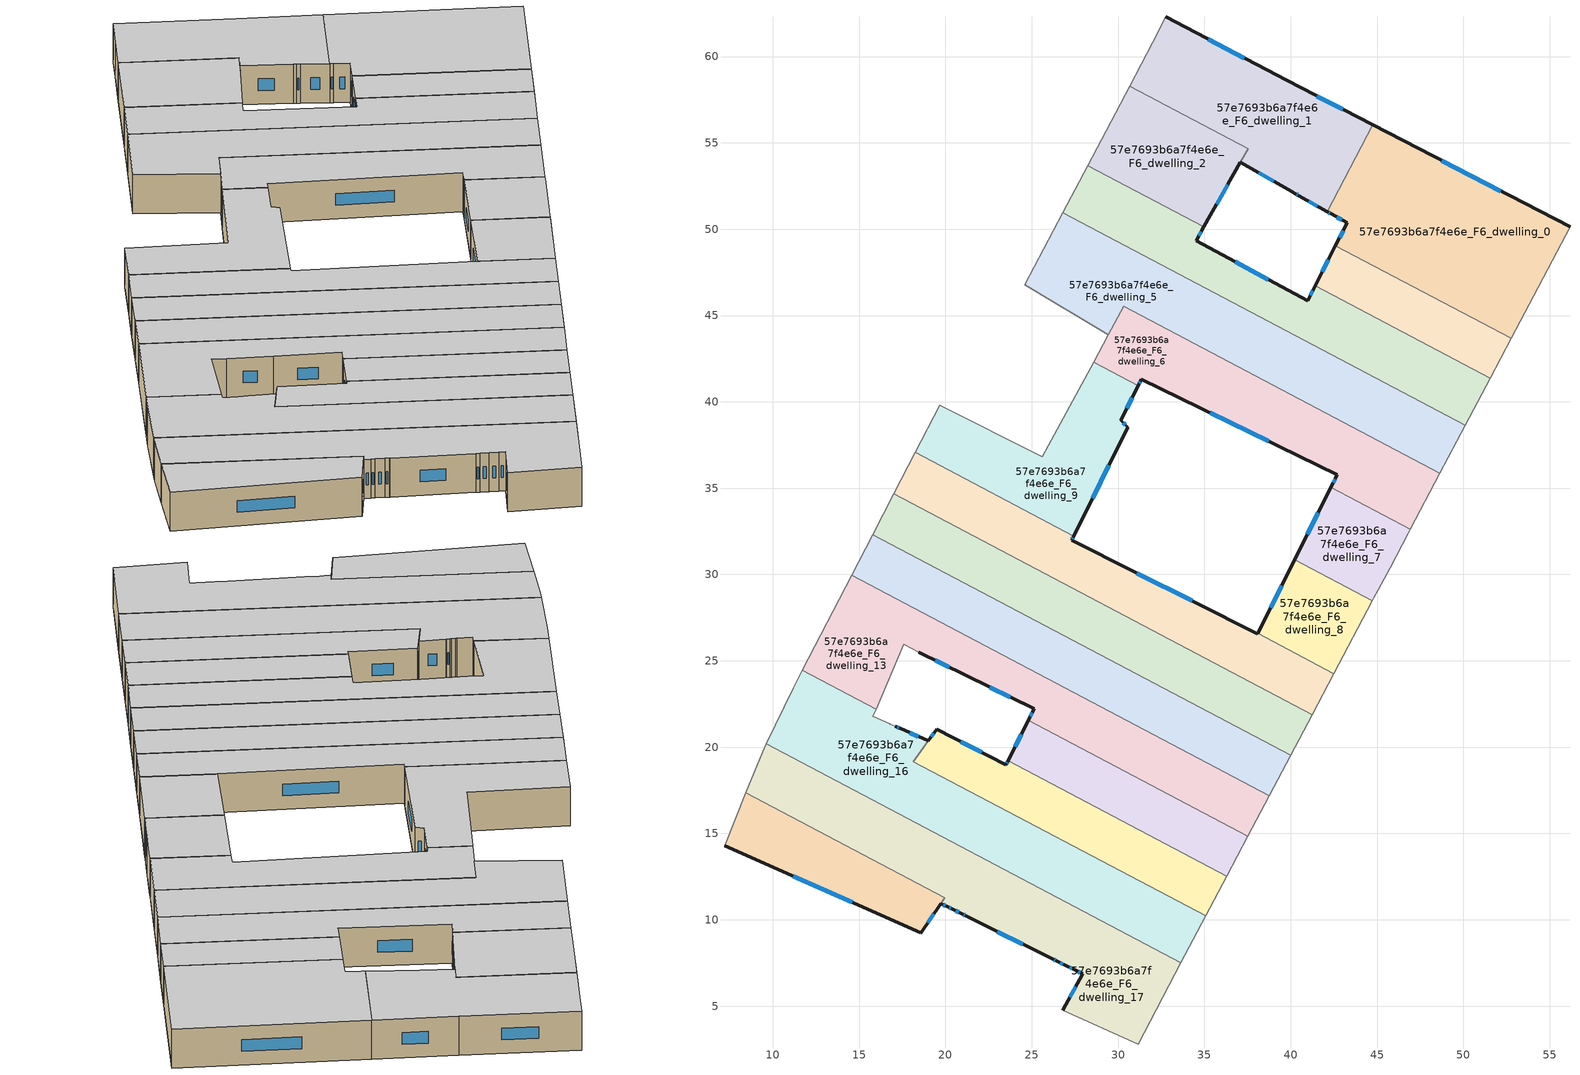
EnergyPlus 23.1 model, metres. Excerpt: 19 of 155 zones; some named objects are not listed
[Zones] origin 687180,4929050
57e7693b6a7f4e6e_F6_dwelling_0
 floor to 57e7693b6a7f4e6e_F5_dwelling_0 (EU_floor_Construction): 56.18,50.13 52.76,43.67 42.59,49.04 43.27,50.36 42.35,50.88 42.12,51.01 44.75,56.04 z18
 wall outside (EU_wall_Construction): 42.12,51.01 42.35,50.88 43.27,50.36 42.59,49.04 / 56.18,50.13 44.75,56.04 z18:21
 wall to 57e7693b6a7f4e6e_F6_dwelling_1 (EU_wall_Construction): 44.75,56.04 42.12,51.01 z18:21
 wall adiabatic (EU_wall_Construction): 52.76,43.67 56.18,50.13 z18:21
 wall to 57e7693b6a7f4e6e_F6_dwelling_3 (EU_wall_Construction): 42.59,49.04 52.76,43.67 z18:21
 window (EU_Window_Construction): 42.2,50.96 42.27,50.93 / 52.17,52.2 48.76,53.97 / 43.03,49.9 42.83,49.5 / 42.67,50.7 42.94,50.54 z19.05:19.95
 ceiling to 57e7693b6a7f4e6e_F7_dwelling_0 (EU_floor_Construction): 52.76,43.67 56.18,50.13 44.75,56.04 42.12,51.01 42.35,50.88 43.27,50.36 42.59,49.04 z21
57e7693b6a7f4e6e_F6_dwelling_1
 floor to 57e7693b6a7f4e6e_F5_dwelling_1 (EU_floor_Construction): 39.78,58.61 44.75,56.04 42.12,51.01 40.47,51.95 40.27,52.07 40.12,52.15 40.08,52.17 37.08,53.87 37.53,54.66 30.68,58.28 32.02,60.81 32.78,62.29 z18
 wall outside (EU_wall_Construction): 37.08,53.87 40.08,52.17 40.12,52.15 40.27,52.07 40.47,51.95 42.12,51.01 / 44.75,56.04 39.78,58.61 32.78,62.29 z18:21
 wall adiabatic (EU_wall_Construction): 32.78,62.29 32.02,60.81 30.68,58.28 z18:21
 wall to 57e7693b6a7f4e6e_F6_dwelling_2 (EU_wall_Construction): 30.68,58.28 37.53,54.66 37.08,53.87 z18:21
 window (EU_Window_Construction): 40.34,52.02 40.4,51.99 / 38.14,53.28 39.03,52.77 / 37.32,59.9 35.23,61 / 43.01,56.94 41.52,57.71 / 41.05,51.62 41.55,51.34 z19.05:19.95
 ceiling to 57e7693b6a7f4e6e_F7_dwelling_1 (EU_floor_Construction): 42.12,51.01 44.75,56.04 39.78,58.61 32.78,62.29 32.02,60.81 30.68,58.28 37.53,54.66 37.08,53.87 40.08,52.17 40.12,52.15 40.27,52.07 40.47,51.95 z21
57e7693b6a7f4e6e_F6_dwelling_10
 floor to 57e7693b6a7f4e6e_F5_dwelling_10 (EU_floor_Construction): 38.08,26.59 42.5,24.26 41.24,21.89 17.02,34.68 18.25,37.07 27.43,32.22 27.31,31.97 38.07,26.57 z18
 wall outside (EU_wall_Construction): 38.08,26.59 38.07,26.57 27.31,31.97 27.43,32.22 z18:21
 wall adiabatic (EU_wall_Construction): 41.24,21.89 42.5,24.26 / 18.25,37.07 17.02,34.68 z18:21
 wall to 57e7693b6a7f4e6e_F6_dwelling_11 (EU_wall_Construction): 17.02,34.68 41.24,21.89 z18:21
 wall to 57e7693b6a7f4e6e_F6_dwelling_9 (EU_wall_Construction): 27.43,32.22 18.25,37.07 z18:21
 wall to 57e7693b6a7f4e6e_F6_dwelling_8 (EU_wall_Construction): 42.5,24.26 38.08,26.59 z18:21
 window (EU_Window_Construction): 34.3,28.47 31.08,30.08 / 27.35,32.06 27.38,32.13 z19.05:19.95
 ceiling to 57e7693b6a7f4e6e_F7_dwelling_10 (EU_floor_Construction): 41.24,21.89 42.5,24.26 38.08,26.59 38.07,26.57 27.31,31.97 27.43,32.22 18.25,37.07 17.02,34.68 z21
57e7693b6a7f4e6e_F6_dwelling_11
 floor to 57e7693b6a7f4e6e_F5_dwelling_11 (EU_floor_Construction): 41.24,21.89 40,19.53 15.79,32.31 17.02,34.68 z18
 wall to 57e7693b6a7f4e6e_F6_dwelling_12 (EU_wall_Construction): 15.79,32.31 40,19.53 z18:21
 wall adiabatic (EU_wall_Construction): 17.02,34.68 15.79,32.31 / 40,19.53 41.24,21.89 z18:21
 ceiling to 57e7693b6a7f4e6e_F7_dwelling_11 (EU_floor_Construction): 40,19.53 41.24,21.89 17.02,34.68 15.79,32.31 z21
57e7693b6a7f4e6e_F6_dwelling_12
 floor to 57e7693b6a7f4e6e_F5_dwelling_12 (EU_floor_Construction): 40,19.53 38.75,17.17 14.56,29.95 15.79,32.31 z18
 wall to 57e7693b6a7f4e6e_F6_dwelling_13 (EU_wall_Construction): 14.56,29.95 38.75,17.17 z18:21
 wall adiabatic (EU_wall_Construction): 15.79,32.31 14.56,29.95 / 38.75,17.17 40,19.53 z18:21
 ceiling to 57e7693b6a7f4e6e_F7_dwelling_12 (EU_floor_Construction): 38.75,17.17 40,19.53 15.79,32.31 14.56,29.95 z21
57e7693b6a7f4e6e_F6_dwelling_13
 floor to 57e7693b6a7f4e6e_F5_dwelling_13 (EU_floor_Construction): 38.75,17.17 37.52,14.84 24.81,21.55 25.15,22.21 21.18,24.16 18.46,25.5 17.58,25.96 15.98,22.2 11.72,24.46 14.56,29.95 z18
 wall outside (EU_wall_Construction): 18.46,25.5 21.18,24.16 25.15,22.21 24.81,21.55 z18:21
 wall adiabatic (EU_wall_Construction): 37.52,14.84 38.75,17.17 / 15.98,22.2 17.58,25.96 18.46,25.5 / 14.56,29.95 11.72,24.46 z18:21
 wall to 57e7693b6a7f4e6e_F6_dwelling_14 (EU_wall_Construction): 24.81,21.55 37.52,14.84 z18:21
 wall to 57e7693b6a7f4e6e_F6_dwelling_16 (EU_wall_Construction): 11.72,24.46 15.98,22.2 z18:21
 window (EU_Window_Construction): 25.03,21.98 24.93,21.79 / 22.57,23.48 23.75,22.9 / 19.42,25.03 20.22,24.63 z19.05:19.95
 ceiling to 57e7693b6a7f4e6e_F7_dwelling_13 (EU_floor_Construction): 37.52,14.84 38.75,17.17 14.56,29.95 11.72,24.46 15.98,22.2 17.58,25.96 18.46,25.5 21.18,24.16 25.15,22.21 24.81,21.55 z21
57e7693b6a7f4e6e_F6_dwelling_14
 floor to 57e7693b6a7f4e6e_F5_dwelling_14 (EU_floor_Construction): 37.52,14.84 36.3,12.53 23.63,19.22 24.81,21.55 z18
 wall outside (EU_wall_Construction): 24.81,21.55 23.63,19.22 z18:21
 wall adiabatic (EU_wall_Construction): 36.3,12.53 37.52,14.84 z18:21
 wall to 57e7693b6a7f4e6e_F6_dwelling_15 (EU_wall_Construction): 23.63,19.22 36.3,12.53 z18:21
 window (EU_Window_Construction): 24.4,20.73 24.04,20.04 z19.05:19.95
 ceiling to 57e7693b6a7f4e6e_F7_dwelling_14 (EU_floor_Construction): 36.3,12.53 37.52,14.84 24.81,21.55 23.63,19.22 z21
57e7693b6a7f4e6e_F6_dwelling_15
 floor to 57e7693b6a7f4e6e_F5_dwelling_15 (EU_floor_Construction): 36.3,12.53 35.08,10.22 18.14,19.17 19,20.37 19.48,21.04 23.51,18.97 23.63,19.22 z18
 wall outside (EU_wall_Construction): 23.63,19.22 23.51,18.97 19.48,21.04 19,20.37 z18:21
 wall adiabatic (EU_wall_Construction): 35.08,10.22 36.3,12.53 z18:21
 wall to 57e7693b6a7f4e6e_F6_dwelling_16 (EU_wall_Construction): 19,20.36 18.14,19.17 35.08,10.22 z18:21
 window (EU_Window_Construction): 19.31,20.81 19.17,20.61 / 22.1,19.7 20.89,20.32 / 23.58,19.13 23.55,19.06 z19.05:19.95
 ceiling to 57e7693b6a7f4e6e_F7_dwelling_15 (EU_floor_Construction): 35.08,10.22 36.3,12.53 23.63,19.22 23.51,18.97 19.48,21.04 19,20.37 18.14,19.17 z21
57e7693b6a7f4e6e_F6_dwelling_16
 floor to 57e7693b6a7f4e6e_F5_dwelling_16 (EU_floor_Construction): 35.08,10.22 33.64,7.51 9.64,20.19 11.18,23.4 11.72,24.46 15.98,22.2 15.81,21.78 16.76,21.36 16.8,21.34 16.82,21.33 17.09,21.21 17.15,21.19 17.36,21.09 17.38,21.08 18.99,20.36 18.14,19.17 z18
 wall outside (EU_wall_Construction): 18.99,20.36 17.38,21.08 17.36,21.09 17.15,21.19 17.09,21.21 z18:21
 wall adiabatic (EU_wall_Construction): 17.09,21.21 16.82,21.33 16.8,21.34 16.76,21.36 15.81,21.78 15.98,22.2 / 33.64,7.51 35.08,10.22 / 11.72,24.46 11.18,23.4 9.64,20.19 z18:21
 wall to 57e7693b6a7f4e6e_F6_dwelling_17 (EU_wall_Construction): 9.64,20.19 33.64,7.51 z18:21
 window (EU_Window_Construction): 17.29,21.12 17.22,21.15 / 18.43,20.62 17.95,20.83 z19.05:19.95
 ceiling to 57e7693b6a7f4e6e_F7_dwelling_16 (EU_floor_Construction): 33.64,7.51 35.08,10.22 18.14,19.17 18.99,20.36 17.38,21.08 17.36,21.09 17.15,21.19 17.09,21.21 16.82,21.33 16.8,21.34 16.76,21.36 15.81,21.78 15.98,22.2 11.72,24.46 11.18,23.4 9.64,20.19 z21
57e7693b6a7f4e6e_F6_dwelling_17
 floor to 57e7693b6a7f4e6e_F5_dwelling_17 (EU_floor_Construction): 33.64,7.51 31.16,2.8 26.79,4.76 27.94,6.87 27.54,7.08 27,7.34 26.99,7.35 26.46,7.61 26.2,7.74 21.29,10.17 21.23,10.21 20.95,10.34 20.41,10.61 20.14,10.74 19.73,10.94 18.58,9.24 19.95,11.28 8.45,17.36 9.42,19.73 9.64,20.19 z18
 wall outside (EU_wall_Construction): 18.58,9.24 19.73,10.94 20.14,10.74 20.41,10.61 20.95,10.34 21.23,10.21 21.29,10.17 26.2,7.74 26.46,7.61 26.99,7.35 27,7.34 27.54,7.08 27.94,6.87 26.79,4.76 z18:21
 wall to 57e7693b6a7f4e6e_F6_dwelling_18 (EU_wall_Construction): 8.45,17.36 19.95,11.28 18.58,9.24 z18:21
 wall adiabatic (EU_wall_Construction): 9.64,20.19 9.42,19.73 8.45,17.36 / 26.79,4.76 31.16,2.8 33.64,7.51 z18:21
 window (EU_Window_Construction): 27.54,6.13 27.19,5.5 / 27.68,7 27.8,6.94 / 27.19,7.25 27.35,7.17 / 26.65,7.52 26.81,7.44 / 26.29,7.69 26.37,7.65 / 23.01,9.32 24.47,8.59 / 21.05,10.29 21.13,10.25 / 20.6,10.51 20.76,10.43 / 20.24,10.7 20.32,10.66 / 19.88,10.87 20,10.81 / 18.99,9.83 19.33,10.34 z19.05:19.95
 ceiling to 57e7693b6a7f4e6e_F7_dwelling_17 (EU_floor_Construction): 31.16,2.8 33.64,7.51 9.64,20.19 9.42,19.73 8.45,17.36 19.95,11.28 18.58,9.24 19.73,10.94 20.14,10.74 20.41,10.61 20.95,10.34 21.23,10.21 21.29,10.17 26.2,7.74 26.46,7.61 26.99,7.35 27,7.34 27.54,7.08 27.94,6.87 26.79,4.76 z21
57e7693b6a7f4e6e_F6_dwelling_18
 floor to 57e7693b6a7f4e6e_F5_dwelling_18 (EU_floor_Construction): 19.95,11.28 18.58,9.24 7.21,14.3 8.45,17.36 z18
 wall outside (EU_wall_Construction): 7.21,14.3 18.58,9.24 z18:21
 wall adiabatic (EU_wall_Construction): 8.45,17.36 7.21,14.3 z18:21
 window (EU_Window_Construction): 11.19,12.53 14.59,11.01 z19.05:19.95
 ceiling to 57e7693b6a7f4e6e_F7_dwelling_18 (EU_floor_Construction): 18.58,9.24 19.95,11.28 8.45,17.36 7.21,14.3 z21
57e7693b6a7f4e6e_F6_dwelling_2
 floor to 57e7693b6a7f4e6e_F5_dwelling_2 (EU_floor_Construction): 37.53,54.66 34.96,50.13 28.25,53.68 30.68,58.28 z18
 wall outside (EU_wall_Construction): 34.96,50.13 37.08,53.87 z18:21
 wall adiabatic (EU_wall_Construction): 30.68,58.28 28.25,53.68 z18:21
 wall to 57e7693b6a7f4e6e_F6_dwelling_4 (EU_wall_Construction): 28.25,53.68 34.96,50.13 z18:21
 window (EU_Window_Construction): 35.71,51.44 36.34,52.56 z19.05:19.95
 ceiling to 57e7693b6a7f4e6e_F7_dwelling_2 (EU_floor_Construction): 34.96,50.13 37.53,54.66 30.68,58.28 28.25,53.68 z21
57e7693b6a7f4e6e_F6_dwelling_3
 floor to 57e7693b6a7f4e6e_F5_dwelling_3 (EU_floor_Construction): 52.76,43.67 51.55,41.38 41.42,46.72 42.59,49.04 z18
 wall outside (EU_wall_Construction): 42.59,49.04 41.42,46.72 z18:21
 wall adiabatic (EU_wall_Construction): 51.55,41.38 52.76,43.67 z18:21
 wall to 57e7693b6a7f4e6e_F6_dwelling_4 (EU_wall_Construction): 41.42,46.72 51.55,41.38 z18:21
 window (EU_Window_Construction): 42.18,48.23 41.83,47.54 z19.05:19.95
 ceiling to 57e7693b6a7f4e6e_F7_dwelling_3 (EU_floor_Construction): 51.55,41.38 52.76,43.67 42.59,49.04 41.42,46.72 z21
57e7693b6a7f4e6e_F6_dwelling_4
 floor to 57e7693b6a7f4e6e_F5_dwelling_4 (EU_floor_Construction): 41.42,46.72 51.55,41.38 50.1,38.63 26.8,50.94 28.25,53.68 34.96,50.13 34.52,49.34 40.97,45.85 z18
 wall outside (EU_wall_Construction): 41.42,46.72 40.97,45.85 34.52,49.34 34.96,50.13 z18:21
 wall adiabatic (EU_wall_Construction): 50.1,38.63 51.55,41.38 / 28.25,53.68 26.8,50.94 z18:21
 wall to 57e7693b6a7f4e6e_F6_dwelling_5 (EU_wall_Construction): 26.8,50.94 50.1,38.63 z18:21
 window (EU_Window_Construction): 38.71,47.08 36.78,48.12 / 41.26,46.42 41.13,46.16 / 34.67,49.62 34.81,49.86 z19.05:19.95
 ceiling to 57e7693b6a7f4e6e_F7_dwelling_4 (EU_floor_Construction): 50.1,38.63 51.55,41.38 41.42,46.72 40.97,45.85 34.52,49.34 34.96,50.13 28.25,53.68 26.8,50.94 z21
57e7693b6a7f4e6e_F6_dwelling_5
 floor to 57e7693b6a7f4e6e_F5_dwelling_5 (EU_floor_Construction): 50.1,38.63 48.64,35.87 30.32,45.54 29.44,43.89 24.6,46.77 26.8,50.94 z18
 wall adiabatic (EU_wall_Construction): 26.8,50.94 24.6,46.77 29.44,43.89 30.32,45.54 / 48.64,35.87 50.1,38.63 z18:21
 wall to 57e7693b6a7f4e6e_F6_dwelling_6 (EU_wall_Construction): 30.33,45.54 48.64,35.87 z18:21
 ceiling to 57e7693b6a7f4e6e_F7_dwelling_5 (EU_floor_Construction): 48.64,35.87 50.1,38.63 26.8,50.94 24.6,46.77 29.44,43.89 30.32,45.54 z21
57e7693b6a7f4e6e_F6_dwelling_6
 floor to 57e7693b6a7f4e6e_F5_dwelling_6 (EU_floor_Construction): 48.64,35.87 46.92,32.62 42.33,35.04 42.69,35.77 31.35,41.3 31.17,40.94 28.58,42.31 29.44,43.89 30.33,45.54 z18
 wall outside (EU_wall_Construction): 31.17,40.94 31.35,41.3 42.69,35.77 42.33,35.04 z18:21
 wall adiabatic (EU_wall_Construction): 29.43,43.89 28.58,42.31 / 30.33,45.54 29.44,43.89 / 46.92,32.62 48.64,35.87 z18:21
 wall to 57e7693b6a7f4e6e_F6_dwelling_7 (EU_wall_Construction): 42.33,35.04 46.92,32.62 z18:21
 wall to 57e7693b6a7f4e6e_F6_dwelling_9 (EU_wall_Construction): 28.58,42.31 31.17,40.94 z18:21
 window (EU_Window_Construction): 42.57,35.52 42.46,35.3 / 35.33,39.36 38.72,37.71 / 31.23,41.07 31.29,41.18 z19.05:19.95
 ceiling to 57e7693b6a7f4e6e_F7_dwelling_6 (EU_floor_Construction): 46.92,32.62 48.64,35.87 30.33,45.54 29.44,43.89 28.58,42.31 31.17,40.94 31.35,41.3 42.69,35.77 42.33,35.04 z21
57e7693b6a7f4e6e_F6_dwelling_7
 floor to 57e7693b6a7f4e6e_F5_dwelling_7 (EU_floor_Construction): 46.92,32.62 46.81,32.4 45.76,30.4 45.06,29.11 44.82,28.65 44.73,28.48 40.22,30.85 42.33,35.04 z18
 wall outside (EU_wall_Construction): 42.33,35.04 40.22,30.85 z18:21
 wall adiabatic (EU_wall_Construction): 44.73,28.48 44.82,28.65 45.06,29.11 45.76,30.4 46.81,32.4 46.92,32.62 z18:21
 wall to 57e7693b6a7f4e6e_F6_dwelling_8 (EU_wall_Construction): 40.22,30.85 44.73,28.48 z18:21
 window (EU_Window_Construction): 41.59,33.57 40.96,32.32 z19.05:19.95
 ceiling to 57e7693b6a7f4e6e_F7_dwelling_7 (EU_floor_Construction): 45.06,29.11 45.76,30.4 46.81,32.4 46.92,32.62 42.33,35.04 40.22,30.85 44.73,28.48 44.82,28.65 z21
57e7693b6a7f4e6e_F6_dwelling_8
 floor to 57e7693b6a7f4e6e_F5_dwelling_8 (EU_floor_Construction): 44.73,28.48 42.5,24.26 38.08,26.59 40.22,30.85 z18
 wall outside (EU_wall_Construction): 40.22,30.85 38.08,26.59 z18:21
 wall adiabatic (EU_wall_Construction): 42.5,24.26 44.73,28.48 z18:21
 window (EU_Window_Construction): 39.47,29.36 38.83,28.09 z19.05:19.95
 ceiling to 57e7693b6a7f4e6e_F7_dwelling_8 (EU_floor_Construction): 42.5,24.26 44.73,28.48 40.22,30.85 38.08,26.59 z21
57e7693b6a7f4e6e_F6_dwelling_9
 floor to 57e7693b6a7f4e6e_F5_dwelling_9 (EU_floor_Construction): 31.17,40.94 30.15,38.93 30.57,38.52 27.43,32.22 18.25,37.07 19.67,39.8 25.61,36.82 28.58,42.31 z18
 wall outside (EU_wall_Construction): 27.43,32.22 30.57,38.52 30.15,38.93 31.17,40.94 z18:21
 wall adiabatic (EU_wall_Construction): 28.58,42.31 25.61,36.82 19.67,39.8 18.25,37.07 z18:21
 window (EU_Window_Construction): 30.5,39.64 30.81,40.24 / 30.42,38.67 30.3,38.79 / 28.53,34.43 29.47,36.31 z19.05:19.95
 ceiling to 57e7693b6a7f4e6e_F7_dwelling_9 (EU_floor_Construction): 27.43,32.22 30.57,38.52 30.15,38.93 31.17,40.94 28.58,42.31 25.61,36.82 19.67,39.8 18.25,37.07 z21
[Building]
EU S2 Campaign: North Axis=0; Terrain=City; Solar Distribution=FullExterior
[Site:Location]
Bologna: Latitude=44.5; Longitude=11.25; Time Zone=1; Elevation=37
[SizingPeriod:WeatherFileDays]
AnnualSizingPeriod: Begin Month=1; Begin Day of Month=1; End Month=12; End Day of Month=31; Day of Week for Start Day=Monday; Use Weather File Daylight Saving Period=No; Use Weather File Rain and Snow Indicators=No
[MATERIAL]
EU_InternalMass_Material: Roughness=MediumRough; Thickness=0.1; Conductivity=1; Density=1800; Specific Heat=900; Thermal Absorptance=0.9; Solar Absorptance=0.7; Visible Absorptance=0.7
[MATERIAL:NOMASS] Roughness=MediumRough; Thermal Absorptance=0.9; Solar Absorptance=0.7; Visible Absorptance=0.7
Name | Thermal Resistance
EU_wall_NoMass | 0.890213
EU_floor_NoMass | 0.79516
[WINDOWMATERIAL:SIMPLEGLAZINGSYSTEM]
EU_Window_SimpleGlazing: UFactor=4.49146; Solar Heat Gain Coefficient=0.85; Visible Transmittance=0.85
[CONSTRUCTION]
EU_wall_Construction: EU_wall_NoMass
EU_floor_Construction: EU_floor_NoMass
EU_Window_Construction: EU_Window_SimpleGlazing
EU_InternalMass_Construction: EU_InternalMass_Material
[ZONE] Type=1; Multiplier=1; Ceiling Height=autocalculate; Floor Area=autocalculate; Part of Total Floor Area=Yes
Name | Volume
57e7693b6a7f4e6e_F6_dwelling_0 | 273.538
57e7693b6a7f4e6e_F6_dwelling_1 | 201.469
57e7693b6a7f4e6e_F6_dwelling_10 | 215.485
57e7693b6a7f4e6e_F6_dwelling_11 | 219.079
57e7693b6a7f4e6e_F6_dwelling_12 | 218.656
57e7693b6a7f4e6e_F6_dwelling_13 | 250.606
57e7693b6a7f4e6e_F6_dwelling_14 | 112.817
57e7693b6a7f4e6e_F6_dwelling_15 | 144.416
57e7693b6a7f4e6e_F6_dwelling_16 | 288.321
57e7693b6a7f4e6e_F6_dwelling_17 | 290.281
57e7693b6a7f4e6e_F6_dwelling_18 | 109.363
57e7693b6a7f4e6e_F6_dwelling_2 | 119.768
57e7693b6a7f4e6e_F6_dwelling_3 | 89.3137
57e7693b6a7f4e6e_F6_dwelling_4 | 224.565
57e7693b6a7f4e6e_F6_dwelling_5 | 276.244
57e7693b6a7f4e6e_F6_dwelling_6 | 205.351
57e7693b6a7f4e6e_F6_dwelling_7 | 72.3516
57e7693b6a7f4e6e_F6_dwelling_8 | 72.1479
57e7693b6a7f4e6e_F6_dwelling_9 | 161.722
[INTERNALMASS] Construction=EU_InternalMass_Construction
Name | Zone or ZoneList | Surface Area
57e7693b6a7f4e6e_F6_dwelling_0_EU_InternalMass | 57e7693b6a7f4e6e_F6_dwelling_0 | 91.1771
57e7693b6a7f4e6e_F6_dwelling_1_EU_InternalMass | 57e7693b6a7f4e6e_F6_dwelling_1 | 67.1601
57e7693b6a7f4e6e_F6_dwelling_2_EU_InternalMass | 57e7693b6a7f4e6e_F6_dwelling_2 | 39.9253
57e7693b6a7f4e6e_F6_dwelling_3_EU_InternalMass | 57e7693b6a7f4e6e_F6_dwelling_3 | 29.7713
57e7693b6a7f4e6e_F6_dwelling_4_EU_InternalMass | 57e7693b6a7f4e6e_F6_dwelling_4 | 74.8548
57e7693b6a7f4e6e_F6_dwelling_5_EU_InternalMass | 57e7693b6a7f4e6e_F6_dwelling_5 | 92.081
57e7693b6a7f4e6e_F6_dwelling_6_EU_InternalMass | 57e7693b6a7f4e6e_F6_dwelling_6 | 68.4546
57e7693b6a7f4e6e_F6_dwelling_7_EU_InternalMass | 57e7693b6a7f4e6e_F6_dwelling_7 | 24.1178
57e7693b6a7f4e6e_F6_dwelling_8_EU_InternalMass | 57e7693b6a7f4e6e_F6_dwelling_8 | 24.0477
57e7693b6a7f4e6e_F6_dwelling_9_EU_InternalMass | 57e7693b6a7f4e6e_F6_dwelling_9 | 53.9065
57e7693b6a7f4e6e_F6_dwelling_10_EU_InternalMass | 57e7693b6a7f4e6e_F6_dwelling_10 | 71.8358
57e7693b6a7f4e6e_F6_dwelling_11_EU_InternalMass | 57e7693b6a7f4e6e_F6_dwelling_11 | 73.0264
57e7693b6a7f4e6e_F6_dwelling_12_EU_InternalMass | 57e7693b6a7f4e6e_F6_dwelling_12 | 72.8854
57e7693b6a7f4e6e_F6_dwelling_13_EU_InternalMass | 57e7693b6a7f4e6e_F6_dwelling_13 | 83.5409
57e7693b6a7f4e6e_F6_dwelling_14_EU_InternalMass | 57e7693b6a7f4e6e_F6_dwelling_14 | 37.6057
57e7693b6a7f4e6e_F6_dwelling_15_EU_InternalMass | 57e7693b6a7f4e6e_F6_dwelling_15 | 48.1423
57e7693b6a7f4e6e_F6_dwelling_16_EU_InternalMass | 57e7693b6a7f4e6e_F6_dwelling_16 | 96.1041
57e7693b6a7f4e6e_F6_dwelling_17_EU_InternalMass | 57e7693b6a7f4e6e_F6_dwelling_17 | 96.767
57e7693b6a7f4e6e_F6_dwelling_18_EU_InternalMass | 57e7693b6a7f4e6e_F6_dwelling_18 | 36.4654
[OTHEREQUIPMENT] Fuel Type=Electricity; Design Level Calculation Method=Watts/Area; Power per Zone Floor Area=1; Fraction Latent=0; Fraction Radiant=0; Fraction Lost=0; Carbon Dioxide Generation Rate=0; EndUse Subcategory=EU_Step8_InternalGains
Name | Zone or ZoneList or Space or SpaceList | Schedule
EU_Step8_InternalGain_57e7693b6a7f4e6e_F6_dwelling_0_f000 | 57e7693b6a7f4e6e_F6_dwelling_0 | EU_Step8_GainSchedule_57e7693b6a7f4e6e_F6_dwelling_0_f000
EU_Step8_InternalGain_57e7693b6a7f4e6e_F6_dwelling_1_f000 | 57e7693b6a7f4e6e_F6_dwelling_1 | EU_Step8_GainSchedule_57e7693b6a7f4e6e_F6_dwelling_1_f000
EU_Step8_InternalGain_57e7693b6a7f4e6e_F6_dwelling_2_f000 | 57e7693b6a7f4e6e_F6_dwelling_2 | EU_Step8_GainSchedule_57e7693b6a7f4e6e_F6_dwelling_2_f000
EU_Step8_InternalGain_57e7693b6a7f4e6e_F6_dwelling_3_f000 | 57e7693b6a7f4e6e_F6_dwelling_3 | EU_Step8_GainSchedule_57e7693b6a7f4e6e_F6_dwelling_3_f000
EU_Step8_InternalGain_57e7693b6a7f4e6e_F6_dwelling_4_f000 | 57e7693b6a7f4e6e_F6_dwelling_4 | EU_Step8_GainSchedule_57e7693b6a7f4e6e_F6_dwelling_4_f000
EU_Step8_InternalGain_57e7693b6a7f4e6e_F6_dwelling_5_f000 | 57e7693b6a7f4e6e_F6_dwelling_5 | EU_Step8_GainSchedule_57e7693b6a7f4e6e_F6_dwelling_5_f000
EU_Step8_InternalGain_57e7693b6a7f4e6e_F6_dwelling_6_f000 | 57e7693b6a7f4e6e_F6_dwelling_6 | EU_Step8_GainSchedule_57e7693b6a7f4e6e_F6_dwelling_6_f000
EU_Step8_InternalGain_57e7693b6a7f4e6e_F6_dwelling_7_f000 | 57e7693b6a7f4e6e_F6_dwelling_7 | EU_Step8_GainSchedule_57e7693b6a7f4e6e_F6_dwelling_7_f000
EU_Step8_InternalGain_57e7693b6a7f4e6e_F6_dwelling_8_f000 | 57e7693b6a7f4e6e_F6_dwelling_8 | EU_Step8_GainSchedule_57e7693b6a7f4e6e_F6_dwelling_8_f000
EU_Step8_InternalGain_57e7693b6a7f4e6e_F6_dwelling_9_f000 | 57e7693b6a7f4e6e_F6_dwelling_9 | EU_Step8_GainSchedule_57e7693b6a7f4e6e_F6_dwelling_9_f000
EU_Step8_InternalGain_57e7693b6a7f4e6e_F6_dwelling_10_f000 | 57e7693b6a7f4e6e_F6_dwelling_10 | EU_Step8_GainSchedule_57e7693b6a7f4e6e_F6_dwelling_10_f000
EU_Step8_InternalGain_57e7693b6a7f4e6e_F6_dwelling_11_f000 | 57e7693b6a7f4e6e_F6_dwelling_11 | EU_Step8_GainSchedule_57e7693b6a7f4e6e_F6_dwelling_11_f000
EU_Step8_InternalGain_57e7693b6a7f4e6e_F6_dwelling_12_f000 | 57e7693b6a7f4e6e_F6_dwelling_12 | EU_Step8_GainSchedule_57e7693b6a7f4e6e_F6_dwelling_12_f000
EU_Step8_InternalGain_57e7693b6a7f4e6e_F6_dwelling_13_f000 | 57e7693b6a7f4e6e_F6_dwelling_13 | EU_Step8_GainSchedule_57e7693b6a7f4e6e_F6_dwelling_13_f000
EU_Step8_InternalGain_57e7693b6a7f4e6e_F6_dwelling_14_f000 | 57e7693b6a7f4e6e_F6_dwelling_14 | EU_Step8_GainSchedule_57e7693b6a7f4e6e_F6_dwelling_14_f000
EU_Step8_InternalGain_57e7693b6a7f4e6e_F6_dwelling_15_f000 | 57e7693b6a7f4e6e_F6_dwelling_15 | EU_Step8_GainSchedule_57e7693b6a7f4e6e_F6_dwelling_15_f000
EU_Step8_InternalGain_57e7693b6a7f4e6e_F6_dwelling_16_f000 | 57e7693b6a7f4e6e_F6_dwelling_16 | EU_Step8_GainSchedule_57e7693b6a7f4e6e_F6_dwelling_16_f000
EU_Step8_InternalGain_57e7693b6a7f4e6e_F6_dwelling_17_f000 | 57e7693b6a7f4e6e_F6_dwelling_17 | EU_Step8_GainSchedule_57e7693b6a7f4e6e_F6_dwelling_17_f000
EU_Step8_InternalGain_57e7693b6a7f4e6e_F6_dwelling_18_f000 | 57e7693b6a7f4e6e_F6_dwelling_18 | EU_Step8_GainSchedule_57e7693b6a7f4e6e_F6_dwelling_18_f000
[ZONEVENTILATION:DESIGNFLOWRATE] Schedule=EU_AlwaysOn; Design Flow Rate Calculation Method=AirChanges/Hour; Air Changes per Hour=0.718634; Ventilation Type=Natural; Fan Pressure Rise=0; Fan Total Efficiency=1; Constant Term Coefficient=1; Temperature Term Coefficient=0; Velocity Term Coefficient=0; Velocity Squared Term Coefficient=0; Minimum Indoor Temperature=-100; Maximum Indoor Temperature=100; Delta Temperature=-100; Minimum Outdoor Temperature=-100; Maximum Outdoor Temperature=100; Maximum Wind Speed=40
Name | Zone or ZoneList or Space or SpaceList
EU_ConstantAir_57e7693b6a7f4e6e_F6_dwelling_0 | 57e7693b6a7f4e6e_F6_dwelling_0
EU_ConstantAir_57e7693b6a7f4e6e_F6_dwelling_1 | 57e7693b6a7f4e6e_F6_dwelling_1
EU_ConstantAir_57e7693b6a7f4e6e_F6_dwelling_2 | 57e7693b6a7f4e6e_F6_dwelling_2
EU_ConstantAir_57e7693b6a7f4e6e_F6_dwelling_3 | 57e7693b6a7f4e6e_F6_dwelling_3
EU_ConstantAir_57e7693b6a7f4e6e_F6_dwelling_4 | 57e7693b6a7f4e6e_F6_dwelling_4
EU_ConstantAir_57e7693b6a7f4e6e_F6_dwelling_5 | 57e7693b6a7f4e6e_F6_dwelling_5
EU_ConstantAir_57e7693b6a7f4e6e_F6_dwelling_6 | 57e7693b6a7f4e6e_F6_dwelling_6
EU_ConstantAir_57e7693b6a7f4e6e_F6_dwelling_7 | 57e7693b6a7f4e6e_F6_dwelling_7
EU_ConstantAir_57e7693b6a7f4e6e_F6_dwelling_8 | 57e7693b6a7f4e6e_F6_dwelling_8
EU_ConstantAir_57e7693b6a7f4e6e_F6_dwelling_9 | 57e7693b6a7f4e6e_F6_dwelling_9
EU_ConstantAir_57e7693b6a7f4e6e_F6_dwelling_10 | 57e7693b6a7f4e6e_F6_dwelling_10
EU_ConstantAir_57e7693b6a7f4e6e_F6_dwelling_11 | 57e7693b6a7f4e6e_F6_dwelling_11
EU_ConstantAir_57e7693b6a7f4e6e_F6_dwelling_12 | 57e7693b6a7f4e6e_F6_dwelling_12
EU_ConstantAir_57e7693b6a7f4e6e_F6_dwelling_13 | 57e7693b6a7f4e6e_F6_dwelling_13
EU_ConstantAir_57e7693b6a7f4e6e_F6_dwelling_14 | 57e7693b6a7f4e6e_F6_dwelling_14
EU_ConstantAir_57e7693b6a7f4e6e_F6_dwelling_15 | 57e7693b6a7f4e6e_F6_dwelling_15
EU_ConstantAir_57e7693b6a7f4e6e_F6_dwelling_16 | 57e7693b6a7f4e6e_F6_dwelling_16
EU_ConstantAir_57e7693b6a7f4e6e_F6_dwelling_17 | 57e7693b6a7f4e6e_F6_dwelling_17
EU_ConstantAir_57e7693b6a7f4e6e_F6_dwelling_18 | 57e7693b6a7f4e6e_F6_dwelling_18
[HVACTEMPLATE:ZONE:IDEALLOADSAIRSYSTEM] System Availability Schedule=EU_AlwaysOn; Maximum Heating Supply Air Temperature=50; Minimum Cooling Supply Air Temperature=13; Maximum Heating Supply Air Humidity Ratio=0.0156; Minimum Cooling Supply Air Humidity Ratio=0.0077; Heating Limit=NoLimit; Cooling Limit=NoLimit; Heating Availability Schedule=EU_AlwaysOn; Cooling Availability Schedule=EU_CoolingOff; Dehumidification Control Type=ConstantSensibleHeatRatio; Cooling Sensible Heat Ratio=0.7; Dehumidification Setpoint=60; Humidification Control Type=None; Humidification Setpoint=30; Outdoor Air Method=None; Outdoor Air Flow Rate per Person=0.00944; Outdoor Air Flow Rate per Zone Floor Area=0; Outdoor Air Flow Rate per Zone=0; Demand Controlled Ventilation Type=None; Outdoor Air Economizer Type=NoEconomizer; Heat Recovery Type=None; Sensible Heat Recovery Effectiveness=0.7; Latent Heat Recovery Effectiveness=0.65
Name | Template Thermostat
57e7693b6a7f4e6e_F6_dwelling_0 | EU_HeatOnly_57e7693b6a7f4e6e_F6_dwelling_0
57e7693b6a7f4e6e_F6_dwelling_1 | EU_HeatOnly_57e7693b6a7f4e6e_F6_dwelling_1
57e7693b6a7f4e6e_F6_dwelling_2 | EU_HeatOnly_57e7693b6a7f4e6e_F6_dwelling_2
57e7693b6a7f4e6e_F6_dwelling_3 | EU_HeatOnly_57e7693b6a7f4e6e_F6_dwelling_3
57e7693b6a7f4e6e_F6_dwelling_4 | EU_HeatOnly_57e7693b6a7f4e6e_F6_dwelling_4
57e7693b6a7f4e6e_F6_dwelling_5 | EU_HeatOnly_57e7693b6a7f4e6e_F6_dwelling_5
57e7693b6a7f4e6e_F6_dwelling_6 | EU_HeatOnly_57e7693b6a7f4e6e_F6_dwelling_6
57e7693b6a7f4e6e_F6_dwelling_7 | EU_HeatOnly_57e7693b6a7f4e6e_F6_dwelling_7
57e7693b6a7f4e6e_F6_dwelling_8 | EU_HeatOnly_57e7693b6a7f4e6e_F6_dwelling_8
57e7693b6a7f4e6e_F6_dwelling_9 | EU_HeatOnly_57e7693b6a7f4e6e_F6_dwelling_9
57e7693b6a7f4e6e_F6_dwelling_10 | EU_HeatOnly_57e7693b6a7f4e6e_F6_dwelling_10
57e7693b6a7f4e6e_F6_dwelling_11 | EU_HeatOnly_57e7693b6a7f4e6e_F6_dwelling_11
57e7693b6a7f4e6e_F6_dwelling_12 | EU_HeatOnly_57e7693b6a7f4e6e_F6_dwelling_12
57e7693b6a7f4e6e_F6_dwelling_13 | EU_HeatOnly_57e7693b6a7f4e6e_F6_dwelling_13
57e7693b6a7f4e6e_F6_dwelling_14 | EU_HeatOnly_57e7693b6a7f4e6e_F6_dwelling_14
57e7693b6a7f4e6e_F6_dwelling_15 | EU_HeatOnly_57e7693b6a7f4e6e_F6_dwelling_15
57e7693b6a7f4e6e_F6_dwelling_16 | EU_HeatOnly_57e7693b6a7f4e6e_F6_dwelling_16
57e7693b6a7f4e6e_F6_dwelling_17 | EU_HeatOnly_57e7693b6a7f4e6e_F6_dwelling_17
57e7693b6a7f4e6e_F6_dwelling_18 | EU_HeatOnly_57e7693b6a7f4e6e_F6_dwelling_18
[SIZING:ZONE] Zone Cooling Design Supply Air Temperature Input Method=SupplyAirTemperature; Zone Cooling Design Supply Air Temperature=13; Zone Heating Design Supply Air Temperature Input Method=SupplyAirTemperature; Zone Heating Design Supply Air Temperature=50; Zone Cooling Design Supply Air Humidity Ratio=0.008; Zone Heating Design Supply Air Humidity Ratio=0.008; Cooling Design Air Flow Method=DesignDay; Cooling Design Air Flow Rate=0; Cooling Minimum Air Flow per Zone Floor Area=0.000762; Cooling Minimum Air Flow=0; Cooling Minimum Air Flow Fraction=0.2; Heating Design Air Flow Method=DesignDay; Heating Design Air Flow Rate=0; Heating Maximum Air Flow per Zone Floor Area=0.002032; Heating Maximum Air Flow=0.141576; Heating Maximum Air Flow Fraction=0.3; Account for Dedicated Outdoor Air System=No; Dedicated Outdoor Air System Control Strategy=NeutralSupplyAir; Dedicated Outdoor Air Low Setpoint Temperature for Design=autosize; Dedicated Outdoor Air High Setpoint Temperature for Design=autosize; Zone Load Sizing Method=Sensible Load Only No Latent Load; Zone Latent Cooling Design Supply Air Humidity Ratio Input Method=HumidityRatioDifference; Zone Cooling Design Supply Air Humidity Ratio Difference=0.005; Zone Latent Heating Design Supply Air Humidity Ratio Input Method=HumidityRatioDifference; Zone Humidification Design Supply Air Humidity Ratio Difference=0.005
57e7693b6a7f4e6e_F6_dwelling_0; 57e7693b6a7f4e6e_F6_dwelling_1; 57e7693b6a7f4e6e_F6_dwelling_2; 57e7693b6a7f4e6e_F6_dwelling_3; 57e7693b6a7f4e6e_F6_dwelling_4; 57e7693b6a7f4e6e_F6_dwelling_5; 57e7693b6a7f4e6e_F6_dwelling_6; 57e7693b6a7f4e6e_F6_dwelling_7; 57e7693b6a7f4e6e_F6_dwelling_8; 57e7693b6a7f4e6e_F6_dwelling_9; 57e7693b6a7f4e6e_F6_dwelling_10; 57e7693b6a7f4e6e_F6_dwelling_11; 57e7693b6a7f4e6e_F6_dwelling_12; 57e7693b6a7f4e6e_F6_dwelling_13; 57e7693b6a7f4e6e_F6_dwelling_14; 57e7693b6a7f4e6e_F6_dwelling_15; 57e7693b6a7f4e6e_F6_dwelling_16; 57e7693b6a7f4e6e_F6_dwelling_17; 57e7693b6a7f4e6e_F6_dwelling_18
[SCHEDULE:CONSTANT]
Name | Hourly Value
EU_AlwaysOn | 1
EU_CoolingOff | 0
[SCHEDULE:FILE] Column Number=1; Rows to Skip at Top=0; Number of Hours of Data=8760; Column Separator=Comma; Interpolate to Timestep=No; Minutes per Item=60; Adjust Schedule for Daylight Savings=Yes
Name | File
EU_Step8_GainSchedule_57e7693b6a7f4e6e_F6_dwelling_0_f000 | ../../schedules/57e7693b6a7f4e6e/57e7693b6a7f4e6e_F6_dwelling_0_f000_gain.csv
EU_Step8_GainSchedule_57e7693b6a7f4e6e_F6_dwelling_1_f000 | ../../schedules/57e7693b6a7f4e6e/57e7693b6a7f4e6e_F6_dwelling_1_f000_gain.csv
EU_Step8_GainSchedule_57e7693b6a7f4e6e_F6_dwelling_2_f000 | ../../schedules/57e7693b6a7f4e6e/57e7693b6a7f4e6e_F6_dwelling_2_f000_gain.csv
EU_Step8_GainSchedule_57e7693b6a7f4e6e_F6_dwelling_3_f000 | ../../schedules/57e7693b6a7f4e6e/57e7693b6a7f4e6e_F6_dwelling_3_f000_gain.csv
EU_Step8_GainSchedule_57e7693b6a7f4e6e_F6_dwelling_4_f000 | ../../schedules/57e7693b6a7f4e6e/57e7693b6a7f4e6e_F6_dwelling_4_f000_gain.csv
EU_Step8_GainSchedule_57e7693b6a7f4e6e_F6_dwelling_5_f000 | ../../schedules/57e7693b6a7f4e6e/57e7693b6a7f4e6e_F6_dwelling_5_f000_gain.csv
EU_Step8_GainSchedule_57e7693b6a7f4e6e_F6_dwelling_6_f000 | ../../schedules/57e7693b6a7f4e6e/57e7693b6a7f4e6e_F6_dwelling_6_f000_gain.csv
EU_Step8_GainSchedule_57e7693b6a7f4e6e_F6_dwelling_7_f000 | ../../schedules/57e7693b6a7f4e6e/57e7693b6a7f4e6e_F6_dwelling_7_f000_gain.csv
EU_Step8_GainSchedule_57e7693b6a7f4e6e_F6_dwelling_8_f000 | ../../schedules/57e7693b6a7f4e6e/57e7693b6a7f4e6e_F6_dwelling_8_f000_gain.csv
EU_Step8_GainSchedule_57e7693b6a7f4e6e_F6_dwelling_9_f000 | ../../schedules/57e7693b6a7f4e6e/57e7693b6a7f4e6e_F6_dwelling_9_f000_gain.csv
EU_Step8_GainSchedule_57e7693b6a7f4e6e_F6_dwelling_10_f000 | ../../schedules/57e7693b6a7f4e6e/57e7693b6a7f4e6e_F6_dwelling_10_f000_gain.csv
EU_Step8_GainSchedule_57e7693b6a7f4e6e_F6_dwelling_11_f000 | ../../schedules/57e7693b6a7f4e6e/57e7693b6a7f4e6e_F6_dwelling_11_f000_gain.csv
EU_Step8_GainSchedule_57e7693b6a7f4e6e_F6_dwelling_12_f000 | ../../schedules/57e7693b6a7f4e6e/57e7693b6a7f4e6e_F6_dwelling_12_f000_gain.csv
EU_Step8_GainSchedule_57e7693b6a7f4e6e_F6_dwelling_13_f000 | ../../schedules/57e7693b6a7f4e6e/57e7693b6a7f4e6e_F6_dwelling_13_f000_gain.csv
EU_Step8_GainSchedule_57e7693b6a7f4e6e_F6_dwelling_14_f000 | ../../schedules/57e7693b6a7f4e6e/57e7693b6a7f4e6e_F6_dwelling_14_f000_gain.csv
EU_Step8_GainSchedule_57e7693b6a7f4e6e_F6_dwelling_15_f000 | ../../schedules/57e7693b6a7f4e6e/57e7693b6a7f4e6e_F6_dwelling_15_f000_gain.csv
EU_Step8_GainSchedule_57e7693b6a7f4e6e_F6_dwelling_16_f000 | ../../schedules/57e7693b6a7f4e6e/57e7693b6a7f4e6e_F6_dwelling_16_f000_gain.csv
EU_Step8_GainSchedule_57e7693b6a7f4e6e_F6_dwelling_17_f000 | ../../schedules/57e7693b6a7f4e6e/57e7693b6a7f4e6e_F6_dwelling_17_f000_gain.csv
EU_Step8_GainSchedule_57e7693b6a7f4e6e_F6_dwelling_18_f000 | ../../schedules/57e7693b6a7f4e6e/57e7693b6a7f4e6e_F6_dwelling_18_f000_gain.csv
